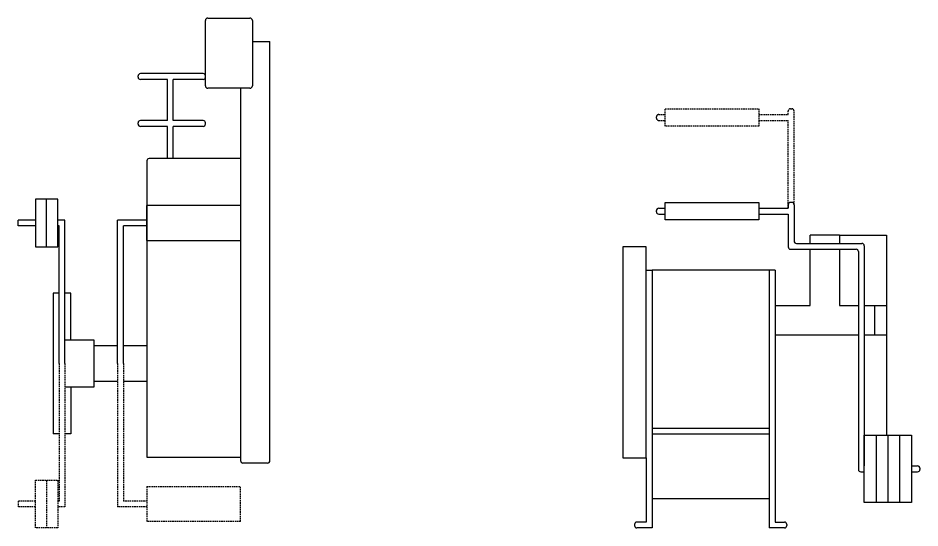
# Model space of a CAD drawing. Header units: millimetres. Extents: x 24547 to 62889, y 34568 to 56011.
# Drawn here: x 34731 to 38581, y 49368 to 51545 of the extents above; entities that cross this region are included whole.
import ezdxf

# ---------------------------------------------------------------- set-up
doc = ezdxf.new("R2010")
doc.units = ezdxf.units.MM
doc.linetypes.add('VERDECKT', pattern=[9.525, 6.35, -3.175])

# ---------------------------------------------------------------- blocks, each defined once
blk = doc.blocks.new('A$C6B2B2699')
for p, q in [((800, 1924.5), (800, 2167)), ((810, 2177), (990, 2177)), ((1000, 2167), (1000, 1887)), ((1000, 2077), (1075, 2077)), ((1075, 287), (1075, 2077)), ((512.5, 1924.5), (512.5, 1929.5)), ((790, 1939.5), (522.5, 1939.5)), ((800, 1924.5), (800, 1929.5)), ((637.5, 1914.5), (522.5, 1914.5)), ((637.5, 1739.5), (637.5, 1914.5)), ((790, 1914.5), (662.5, 1914.5)), ((662.5, 1739.5), (662.5, 1914.5)), ((800, 1887), (800, 1924.5)), ((990, 1877), (810, 1877)), ((950, 1877), (950, 287.3)), ((637.5, 1739.5), (522.5, 1739.5)), ((790, 1739.5), (662.5, 1739.5)), ((512.5, 1724.5), (512.5, 1729.5)), ((637.5, 1714.5), (522.5, 1714.5)), ((637.5, 1577), (637.5, 1714.5)), ((662.5, 1577), (662.5, 1714.5)), ((790, 1714.5), (662.5, 1714.5)), ((800, 1724.5), (800, 1729.5)), ((550, 1567), (550, 302)), ((950, 1577), (560, 1577)), ((169.7, 1403.9), (74.6, 1403.9)), ((74.6, 1403.9), (74.6, 1200)), ((122.2, 1200), (122.2, 1403.9)), ((169.7, 1200), (169.7, 1403.9)), ((950, 1377), (550, 1377)), ((550, 1227), (550, 1377)), ((74.6, 1314.5), (0, 1314.5)), ((0, 1289.5), (0, 1314.5)), ((200, 1314.5), (169.7, 1314.5)), ((200, 702), (200, 1314.5)), ((425, 702), (425, 1314.5)), ((550, 1314.5), (425, 1314.5)), ((74.6, 1289.5), (0, 1289.5)), ((175, 1289.5), (169.7, 1289.5)), ((175, 702), (175, 1289.5)), ((450, 702), (450, 1289.5)), ((550, 1289.5), (450, 1289.5)), ((74.6, 1200), (169.7, 1200)), ((550, 1227), (950, 1227)), ((150, 1002), (150, 402)), ((175, 1002), (150, 1002)), ((225, 1002), (200, 1002)), ((225, 802), (225, 1002)), ((325, 802), (200, 802)), ((325, 602), (325, 802)), ((425, 777), (325, 777)), ((550, 777), (450, 777)), ((325, 627), (425, 627)), ((450, 627), (550, 627)), ((200, 602), (325, 602)), ((225, 602), (225, 402)), ((175, 402), (150, 402)), ((225, 402), (200, 402)), ((550, 302), (950, 302)), ((1065, 277), (960, 277.3))]:
    blk.add_line(p, q)
at = {"linetype": 'VERDECKT'}
for p, q in [((175, 702), (175, 114.5)), ((200, 702), (200, 89.5)), ((425, 702), (425, 89.5)), ((450, 702), (450, 114.5)), ((74.6, 0), (74.6, 203.9)), ((74.6, 203.9), (169.7, 203.9)), ((122.2, 203.9), (122.2, 0)), ((169.7, 203.9), (169.7, 0)), ((550, 177), (950, 177)), ((550, 177), (550, 27)), ((950, 27), (950, 177)), ((74.6, 114.5), (0, 114.5)), ((0, 114.5), (0, 89.5)), ((74.6, 89.5), (0, 89.5)), ((175, 114.5), (169.7, 114.5)), ((200, 89.5), (169.7, 89.5)), ((550, 89.5), (425, 89.5)), ((550, 114.5), (450, 114.5)), ((169.7, 0), (74.6, 0)), ((950, 27), (550, 27))]:
    blk.add_line(p, q, dxfattribs=at)
for centre, start, end in [((810, 2167), 90, 180), ((990, 2167), 0, 90), ((522.5, 1929.5), 90, 180), ((790, 1929.5), 0, 90), ((522.5, 1924.5), 180, 270), ((790, 1924.5), 270, 0), ((810, 1887), 180, 270), ((990, 1887), 270, 0), ((522.5, 1729.5), 90, 180), ((790, 1729.5), 0, 90), ((522.5, 1724.5), 180, 270), ((790, 1724.5), 270, 0), ((560, 1567), 90, 180), ((960, 287.3), 180, 269.8463), ((1065, 287), 269.8463, 0)]:
    blk.add_arc(centre, 10, start, end)
blk = doc.blocks.new('A$C546448B6')
at = {"linetype": 'VERDECKT'}
for p, q in [((180.8, 1789.9), (580.8, 1789.9)), ((180.8, 1714.9), (180.8, 1789.9)), ((580.8, 1789.9), (580.8, 1739.9)), ((705.8, 1764.9), (705.8, 1779.9)), ((730.8, 1379.9), (730.8, 1779.9)), ((143.3, 1749.9), (143.3, 1754.9)), ((153.3, 1764.9), (180.8, 1764.9)), ((153.3, 1739.9), (180.8, 1739.9)), ((580.8, 1764.9), (705.8, 1764.9)), ((580.8, 1739.9), (705.8, 1739.9)), ((580.8, 1739.9), (580.8, 1714.9)), ((705.8, 1364.9), (705.8, 1739.9)), ((580.8, 1714.9), (180.8, 1714.9))]:
    blk.add_line(p, q, dxfattribs=at)
for p, q in [((715.8, 1789.9), (720.8, 1789.9)), ((180.8, 1314.9), (180.8, 1389.9)), ((180.8, 1389.9), (580.8, 1389.9)), ((580.8, 1389.9), (580.8, 1339.9)), ((720.8, 1389.9), (715.8, 1389.9)), ((143.3, 1349.9), (143.3, 1354.9)), ((153.3, 1364.9), (180.8, 1364.9)), ((580.8, 1364.9), (705.8, 1364.9)), ((705.8, 1379.9), (705.8, 1364.9)), ((730.8, 1379.9), (730.8, 1224.9)), ((153.3, 1339.9), (180.8, 1339.9)), ((580.8, 1314.9), (180.8, 1314.9)), ((580.8, 1339.9), (580.8, 1314.9)), ((580.8, 1339.9), (705.8, 1339.9)), ((705.8, 1339.9), (705.8, 1199.9)), ((925, 1250), (800, 1250)), ((800, 1214.9), (800, 1250)), ((925, 1250), (925, 1214.9)), ((925, 1250), (1125, 1250)), ((1125, 1250), (1125, 950)), ((100, 1200), (0, 1200)), ((0, 1200), (0, 300)), ((100, 300), (100, 1200)), ((740.8, 1214.9), (1020.8, 1214.9)), ((1030.8, 1204.9), (1030.8, 264.9)), ((715.8, 1189.9), (995.8, 1189.9)), ((800, 950), (800, 1189.9)), ((925, 1189.9), (925, 950)), ((1005.8, 1179.9), (1005.8, 249.9)), ((100, 1100), (125, 1100)), ((125, 1100), (125, 0)), ((625, 1100), (125, 1100)), ((625, 1100), (625, 0)), ((650, 1100), (625, 1100)), ((650, 1100), (650, 25)), ((625, 950), (625, 200)), ((650, 950), (800, 950)), ((925, 950), (1005.8, 950)), ((1030.8, 950), (1125, 950)), ((1075, 825), (1075, 950)), ((1125, 950), (1125, 825)), ((650, 825), (1005.8, 825)), ((1030.8, 825), (1125, 825)), ((1125, 825), (1125, 395.8)), ((625, 425), (125, 425)), ((625, 400), (125, 400)), ((1030.8, 109.1), (1030.8, 395.8)), ((1030.8, 395.8), (1231.5, 395.8)), ((1081.2, 395.8), (1081.2, 109.1)), ((1131.2, 395.8), (1131.2, 109.1)), ((1181.5, 395.8), (1181.5, 109.1)), ((1231.5, 395.8), (1231.5, 109.1)), ((0, 300), (10, 300)), ((0, 300), (100, 300)), ((100, 300), (100, 25)), ((1015.8, 239.9), (1030.8, 239.9)), ((1231.5, 264.9), (1258.3, 264.9)), ((1231.5, 239.9), (1258.3, 239.9)), ((1268.3, 254.9), (1268.3, 249.9)), ((625, 125), (125, 125)), ((1231.5, 109.1), (1030.8, 109.1)), ((50, 15), (50, 10)), ((100, 25), (60, 25)), ((650, 25), (690, 25)), ((700, 15), (700, 10)), ((125, 0), (60, 0)), ((690, 0), (625, 0))]:
    blk.add_line(p, q)
for centre, start, end in [((715.8, 1779.9), 90, 180), ((720.8, 1779.9), 0, 90), ((153.3, 1754.9), 90, 180), ((153.3, 1749.9), 180, 270)]:
    blk.add_arc(centre, 10, start, end, dxfattribs=at)
for centre, start, end in [((715.8, 1379.9), 90, 180), ((720.8, 1379.9), 0, 90), ((153.3, 1354.9), 90, 180), ((153.3, 1349.9), 180, 270), ((715.8, 1199.9), 180, 270), ((740.8, 1224.9), 180, 270), ((1020.8, 1204.9), 0, 90), ((995.8, 1179.9), 0, 90), ((1015.8, 249.9), 180, 270), ((1258.3, 254.9), 0, 90), ((1258.3, 249.9), 270, 0), ((60, 15), 90, 180), ((60, 10), 180, 270), ((690, 15), 0, 90), ((690, 10), 270, 0)]:
    blk.add_arc(centre, 10, start, end)

msp = doc.modelspace()

# ---------------------------------------------------------------- block references
for name, p in [('A$C6B2B2699', (34731.4, 49368.5)), ('A$C546448B6', (37312.5, 49368.5))]:
    msp.add_blockref(name, p)

doc.saveas('drawing.dxf')
